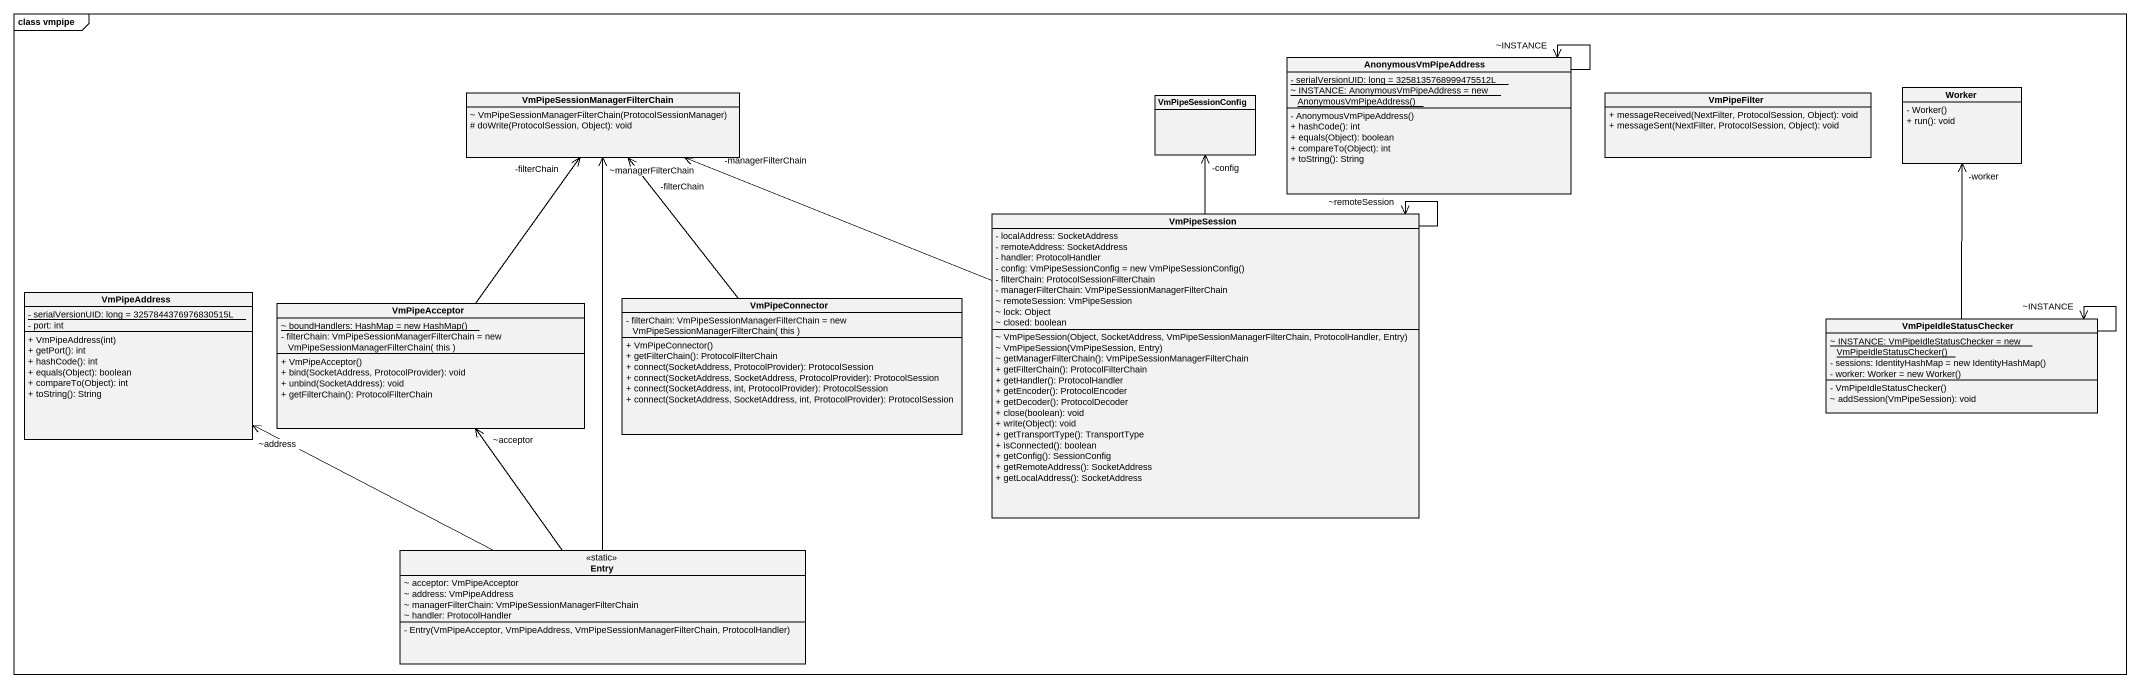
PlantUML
@startuml
mainframe class vmpipe
hide circle
hide empty members
skinparam classAttributeIconSize 0
class AnonymousVmPipeAddress {
  {static} - serialVersionUID: long = 3258135768999475512L
  {static} {field} ~ INSTANCE: AnonymousVmPipeAddress = new AnonymousVmPipeAddress()
  - AnonymousVmPipeAddress()
  + hashCode(): int
  + equals(Object): boolean
  + compareTo(Object): int
  + toString(): String
}
class "VmPipeSessionManagerFilterChain" as VmPipeSessionManagerFilterCh {
  ~ VmPipeSessionManagerFilterChain(ProtocolSessionManager)
  # doWrite(ProtocolSession, Object): void
}
class VmPipeSessionConfig
class VmPipeFilter {
  + messageReceived(NextFilter, ProtocolSession, Object): void
  + messageSent(NextFilter, ProtocolSession, Object): void
}
class Worker {
  - Worker()
  + run(): void
}
class VmPipeSession {
  - localAddress: SocketAddress
  - remoteAddress: SocketAddress
  - handler: ProtocolHandler
  {field} - config: VmPipeSessionConfig = new VmPipeSessionConfig()
  - filterChain: ProtocolSessionFilterChain
  - managerFilterChain: VmPipeSessionManagerFilterChain
  ~ remoteSession: VmPipeSession
  ~ lock: Object
  ~ closed: boolean
  ~ VmPipeSession(Object, SocketAddress, VmPipeSessionManagerFilterChain, ProtocolHandler, Entry)
  ~ VmPipeSession(VmPipeSession, Entry)
  ~ getManagerFilterChain(): VmPipeSessionManagerFilterChain
  + getFilterChain(): ProtocolFilterChain
  + getHandler(): ProtocolHandler
  + getEncoder(): ProtocolEncoder
  + getDecoder(): ProtocolDecoder
  + close(boolean): void
  + write(Object): void
  + getTransportType(): TransportType
  + isConnected(): boolean
  + getConfig(): SessionConfig
  + getRemoteAddress(): SocketAddress
  + getLocalAddress(): SocketAddress
}
class VmPipeAddress {
  {static} - serialVersionUID: long = 3257844376976830515L
  - port: int
  + VmPipeAddress(int)
  + getPort(): int
  + hashCode(): int
  + equals(Object): boolean
  + compareTo(Object): int
  + toString(): String
}
class VmPipeAcceptor {
  {static} {field} ~ boundHandlers: HashMap = new HashMap()
  {field} - filterChain: VmPipeSessionManagerFilterChain = new VmPipeSessionManagerFilterChain( this )
  + VmPipeAcceptor()
  + bind(SocketAddress, ProtocolProvider): void
  + unbind(SocketAddress): void
  + getFilterChain(): ProtocolFilterChain
}
class VmPipeConnector {
  {field} - filterChain: VmPipeSessionManagerFilterChain = new VmPipeSessionManagerFilterChain( this )
  + VmPipeConnector()
  + getFilterChain(): ProtocolFilterChain
  + connect(SocketAddress, ProtocolProvider): ProtocolSession
  + connect(SocketAddress, SocketAddress, ProtocolProvider): ProtocolSession
  + connect(SocketAddress, int, ProtocolProvider): ProtocolSession
  + connect(SocketAddress, SocketAddress, int, ProtocolProvider): ProtocolSession
}
class VmPipeIdleStatusChecker {
  {static} {field} ~ INSTANCE: VmPipeIdleStatusChecker = new VmPipeIdleStatusChecker()
  {field} - sessions: IdentityHashMap = new IdentityHashMap()
  {field} - worker: Worker = new Worker()
  - VmPipeIdleStatusChecker()
  ~ addSession(VmPipeSession): void
}
class Entry <<static>> {
  ~ acceptor: VmPipeAcceptor
  ~ address: VmPipeAddress
  ~ managerFilterChain: VmPipeSessionManagerFilterChain
  ~ handler: ProtocolHandler
  - Entry(VmPipeAcceptor, VmPipeAddress, VmPipeSessionManagerFilterChain, ProtocolHandler)
}
AnonymousVmPipeAddress --> "~INSTANCE" AnonymousVmPipeAddress
VmPipeSession -left-> "-managerFilterChain" VmPipeSessionManagerFilterCh
VmPipeSession -up-> "-config" VmPipeSessionConfig
VmPipeSession --> "~remoteSession" VmPipeSession
VmPipeAcceptor -up-> "-filterChain" VmPipeSessionManagerFilterCh
VmPipeConnector -up-> "-filterChain" VmPipeSessionManagerFilterCh
VmPipeIdleStatusChecker -up-> "-worker" Worker
VmPipeIdleStatusChecker --> "~INSTANCE" VmPipeIdleStatusChecker
Entry -up-> "~managerFilterChain" VmPipeSessionManagerFilterCh
Entry -left-> "~address" VmPipeAddress
Entry -up-> "~acceptor" VmPipeAcceptor
@enduml
